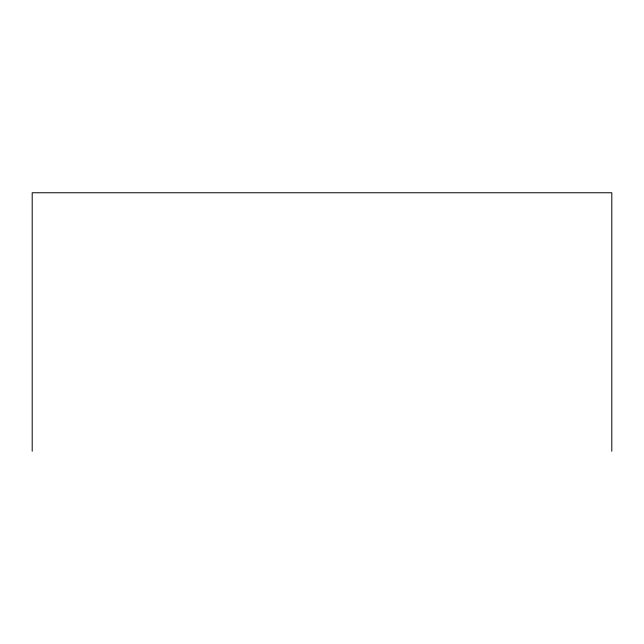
<?xml version="1.0" encoding="UTF-8"?>
<svg xmlns="http://www.w3.org/2000/svg" width="644" height="644" viewBox="0 0 644 644"><rect width="100%" height="100%" fill="white"/><g stroke="black" fill="none" stroke-linecap="round" stroke-linejoin="round"><path stroke-width="0.97" d="M611.8 451.243L611.8 192.757L32.2 192.757L32.2 451.243"/></g></svg>
